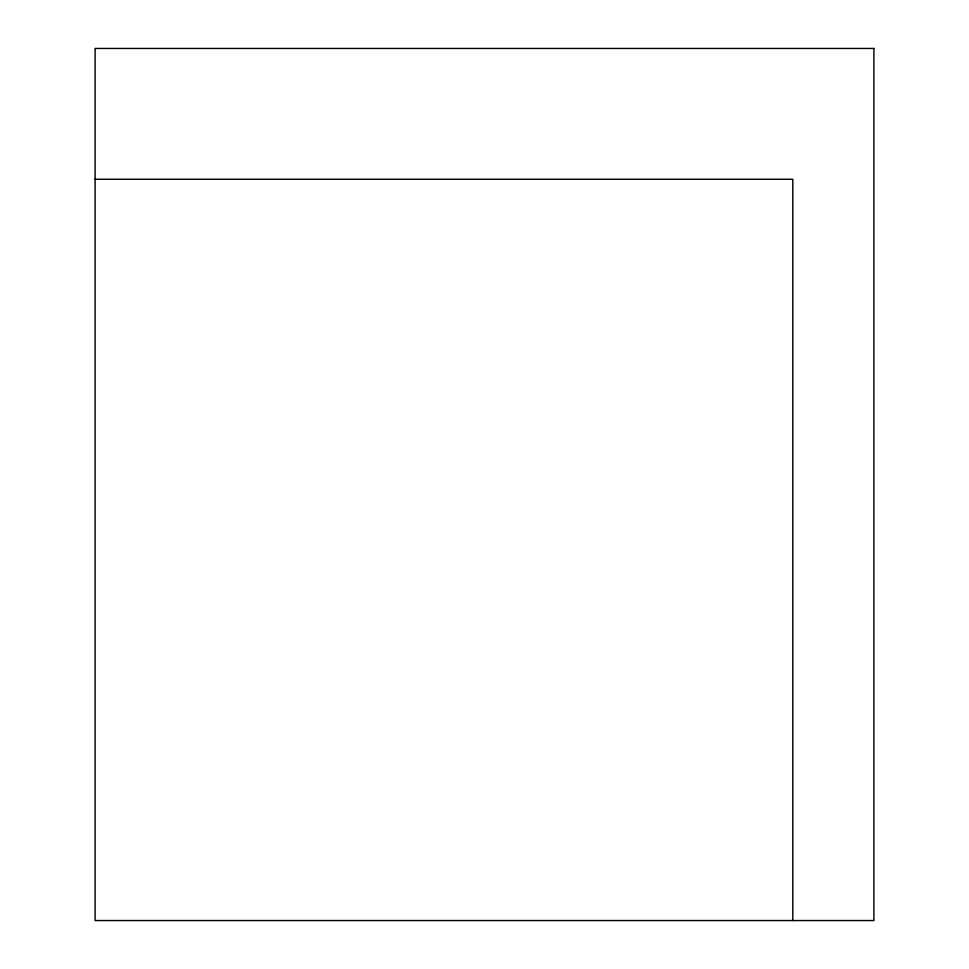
<?xml version="1.0" encoding="UTF-8"?>
<svg xmlns="http://www.w3.org/2000/svg" width="969" height="969" viewBox="0 0 969 969"><rect width="100%" height="100%" fill="white"/><g stroke="black" fill="none" stroke-linecap="round" stroke-linejoin="round"><path stroke-width="1.45" d="M95.107 179.265L792.787 179.265L792.787 920.55M873.893 48.45L95.107 48.45L95.107 920.55L873.893 920.55L873.893 48.45"/></g></svg>
